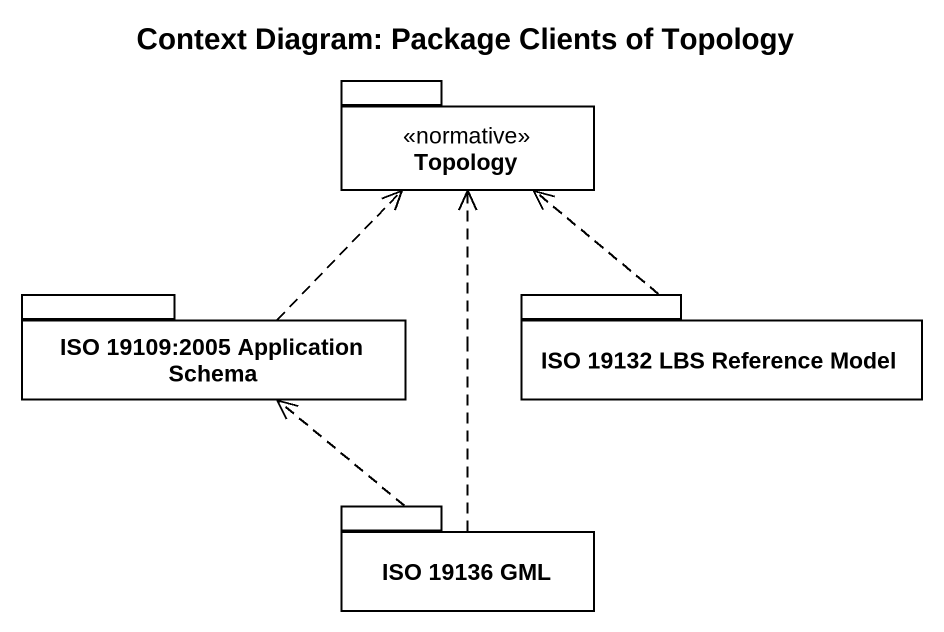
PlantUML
@startuml
title Context Diagram: Package Clients of Topology
package Topology <<normative>> {
}
package "ISO 19109:2005 Application Schema" as ISO_19109_2005_Application {
}
package "ISO 19132 LBS Reference Model" as ISO_19132_LBS_Reference {
}
package "ISO 19136 GML" as ISO_19136_GML {
}
ISO_19109_2005_Application .up.> Topology
ISO_19132_LBS_Reference .up.> Topology
ISO_19136_GML .up.> Topology
ISO_19136_GML .up.> ISO_19109_2005_Application
@enduml
